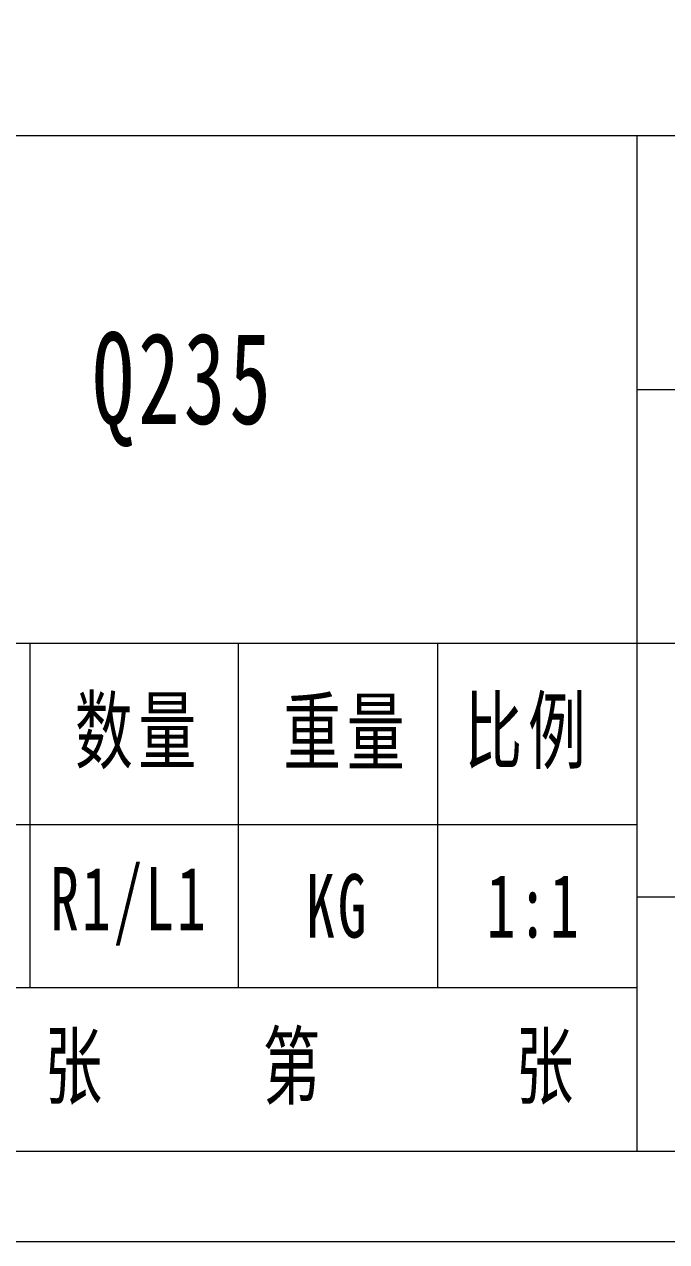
# Model space of a CAD drawing. Header units: millimetres. Extents: x -15766 to 80009, y -9701 to 15159.
# Drawn here: x 7207.6 to 7243.1, y 13253.7 to 13320.9 of the extents above; entities that cross this region are included whole.
import ezdxf

# ---------------------------------------------------------------- set-up
doc = ezdxf.new("R2010")
doc.units = ezdxf.units.MM
for name, color, linetype, lineweight in [('AM_VIS', 7, 'Continuous', 18), ('CDRAFT0', 7, 'Continuous', 18), ('尺寸线层', 3, 'Continuous', 18), ('粗实线层_1', 7, 'Continuous', 15), ('细实线层', 7, 'Continuous', 18)]:
    doc.layers.add(name, color=color, linetype=linetype, lineweight=lineweight)
doc.styles.add('标准', font='', dxfattribs={"width": 0.667})
doc.styles.get('标准').set_extended_font_data('宋体')

# ---------------------------------------------------------------- blocks, each defined once
blk = doc.blocks.new('*X585')
at = {"layer": 'CDRAFT0'}
blk.add_lwpolyline([(0, 0), (210, 0), (210, 297), (0, 297), (0, 0)], dxfattribs=at)
at = {"layer": '粗实线层_1'}
blk.add_line((25, 5), (205, 5), dxfattribs=at)

msp = doc.modelspace()

# ---------------------------------------------------------------- linework, layer by layer
at = {"layer": '粗实线层_1'}
for p, q in [((7291.43087, 13314.73384), (7111.43087, 13314.73384)), ((7241.43087, 13314.73384), (7241.43087, 13258.73384)), ((7291.43087, 13300.73384), (7241.43087, 13300.73384)), ((7241.43087, 13286.73384), (7111.43087, 13286.73384)), ((7207.93087, 13286.73384), (7207.93087, 13267.73384)), ((7219.43087, 13286.73384), (7219.43087, 13267.73384)), ((7230.43087, 13286.73384), (7230.43087, 13267.73384)), ((7291.43087, 13286.73384), (7241.43087, 13286.73384)), ((7291.43087, 13272.73384), (7241.43087, 13272.73384)), ((7241.43087, 13267.73384), (7191.43087, 13267.73384))]:
    msp.add_line(p, q, dxfattribs=at)
at = {"layer": '细实线层'}
msp.add_line((7241.43087, 13276.73384), (7191.43087, 13276.73384), dxfattribs=at)

# ---------------------------------------------------------------- block references
at = {"layer": 'AM_VIS'}
msp.add_blockref('*X585', (7086.43087, 13253.73384), dxfattribs=at)

# ---------------------------------------------------------------- texts
at = {"layer": '尺寸线层', "attachment_point": 5, "line_spacing_factor": 1.15057, "style": '标准'}
for s, insert, char_height, width in [('{\\T1.1;Q235}', (7216.43087, 13300.73384), 5.0503058, 29.4580043), ('\\T1.1;数量', (7213.93087, 13281.73384), 3.5, 22), ('\\T1.1;重量', (7225.43087, 13281.73384), 3.5, 22), ('\\T1.1;比例', (7235.43087, 13281.73384), 3.5, 22), ('{\\T1.1;R1/L1}', (7213.43087, 13272.23384), 3.5, 11), ('{\\T1.1;KG}', (7224.93087, 13272.23384), 3.5, 11), ('\\T1.1;1:1', (7235.76568, 13272.23384), 3.5, 10.6696195), ('\\T1.1;张', (7210.5022, 13263.23384), 3.5, 8), ('\\T1.1;第', (7222.54111, 13263.23384), 3.5, 8), ('\\T1.1;张', (7236.5022, 13263.23384), 3.5, 8)]:
    msp.add_mtext(s, dxfattribs=dict(at, insert=insert, char_height=char_height, width=width))

doc.saveas('drawing.dxf')
